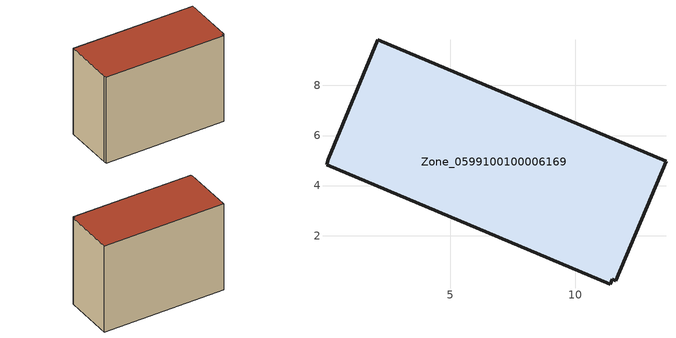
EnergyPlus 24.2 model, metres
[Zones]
Zone_0599100100006169
 floor ground (C_G): 11.47,0.26 11.39,0.06 0.05,4.83 0.11,5.06 2.1,9.83 13.62,4.97 11.61,0.2 z0
 wall outside (C_F): 2.1,9.83 0.11,5.06 0.05,4.83 11.39,0.06 11.47,0.26 11.61,0.2 13.62,4.97 2.1,9.83 z0:9.21
 roof outside (C_R): 11.47,0.26 11.61,0.2 13.62,4.97 2.1,9.83 0.11,5.06 0.05,4.83 11.39,0.06 z9.21
[BUILDING]
Pand.0599100100006169: North Axis=0; Terrain=City; Loads Convergence Tolerance Value=0.04; Temperature Convergence Tolerance Value=0.4; Solar Distribution=FullExterior; Maximum Number of Warmup Days=25; Minimum Number of Warmup Days=1
[Site:Location]
Rotterdam.The.Hague.AP_ZH_NLD Design_Conditions: Latitude=51.96; Longitude=4.45; Time Zone=1; Elevation=-4.5
[SITE:GROUNDTEMPERATURE:BUILDINGSURFACE]
18, 18, 18, 18, 18, 18, 18, 18, 18, 18, 18, 18
[MATERIAL] Thermal Absorptance=0.9; Solar Absorptance=0.7; Visible Absorptance=0.7
Name | Roughness | Thickness | Conductivity | Density | Specific Heat
G.TI.2006-2014 | MediumSmooth | 0.15 | 0.06 | 540 | 1210
F.TI.2006-2014 | Rough | 0.3 | 0.12 | 1920 | 840
R.TI.2006-2014 | MediumRough | 0.2 | 0.08 | 1500 | 1000
[CONSTRUCTION]
C_G: G.TI.2006-2014
C_F: F.TI.2006-2014
C_R: R.TI.2006-2014
[ZONE]
Zone_0599100100006169: Type=1; Multiplier=1; Ceiling Height=Autocalculate; Volume=Autocalculate; Floor Area=autocalculate; Part of Total Floor Area=Yes
[ZONEINFILTRATION:DESIGNFLOWRATE]
Infil_Zone_0599100100006169: Zone or ZoneList or Space or SpaceList=Zone_0599100100006169; Schedule=AlwaysOn; Design Flow Rate Calculation Method=Flow/Area; Flow Rate per Floor Area=0.0015; Constant Term Coefficient=1; Temperature Term Coefficient=0; Velocity Term Coefficient=0; Velocity Squared Term Coefficient=0
[HVACTEMPLATE:ZONE:IDEALLOADSAIRSYSTEM]
Zone_0599100100006169: Maximum Heating Supply Air Temperature=50; Minimum Cooling Supply Air Temperature=13; Maximum Heating Supply Air Humidity Ratio=0.0156; Minimum Cooling Supply Air Humidity Ratio=0.0077; Heating Limit=NoLimit; Cooling Limit=NoLimit; Dehumidification Control Type=ConstantSensibleHeatRatio; Cooling Sensible Heat Ratio=0.7; Dehumidification Setpoint=60; Humidification Control Type=None; Humidification Setpoint=30; Outdoor Air Method=None; Outdoor Air Flow Rate per Person=0.00944; Outdoor Air Flow Rate per Zone Floor Area=0; Outdoor Air Flow Rate per Zone=0; Demand Controlled Ventilation Type=None; Outdoor Air Economizer Type=NoEconomizer; Heat Recovery Type=None; Sensible Heat Recovery Effectiveness=0.7; Latent Heat Recovery Effectiveness=0.65
[ZONECONTROL:THERMOSTAT]
ThermostatControl_Zone_0599100100006169: Zone or ZoneList=Zone_0599100100006169; Control Type Schedule=DualSetpointControlType; Control 1=Thermostat_Zone_0599100100006169; Temperature Difference Between Cutout And Setpoint=0
[THERMOSTATSETPOINT:DUALSETPOINT]
Thermostat_Zone_0599100100006169: Heating Setpoint Temperature Schedule=HeatingSetpoint_Zone_0599100100006169; Cooling Setpoint Temperature Schedule=CoolingSetpoint_Zone_0599100100006169
[SCHEDULE:COMPACT]
HeatingSetpoint_Zone_0599100100006169: Through: 12/31, For: AllDays, Until: 24:00, 21
CoolingSetpoint_Zone_0599100100006169: Through: 12/31, For: AllDays, Until: 24:00, 24
DualSetpointControlType: Through: 12/31, For: AllDays, Until: 24:00, 4
AlwaysOn: Through: 12/31, For: AllDays, Until: 24:00, 1
